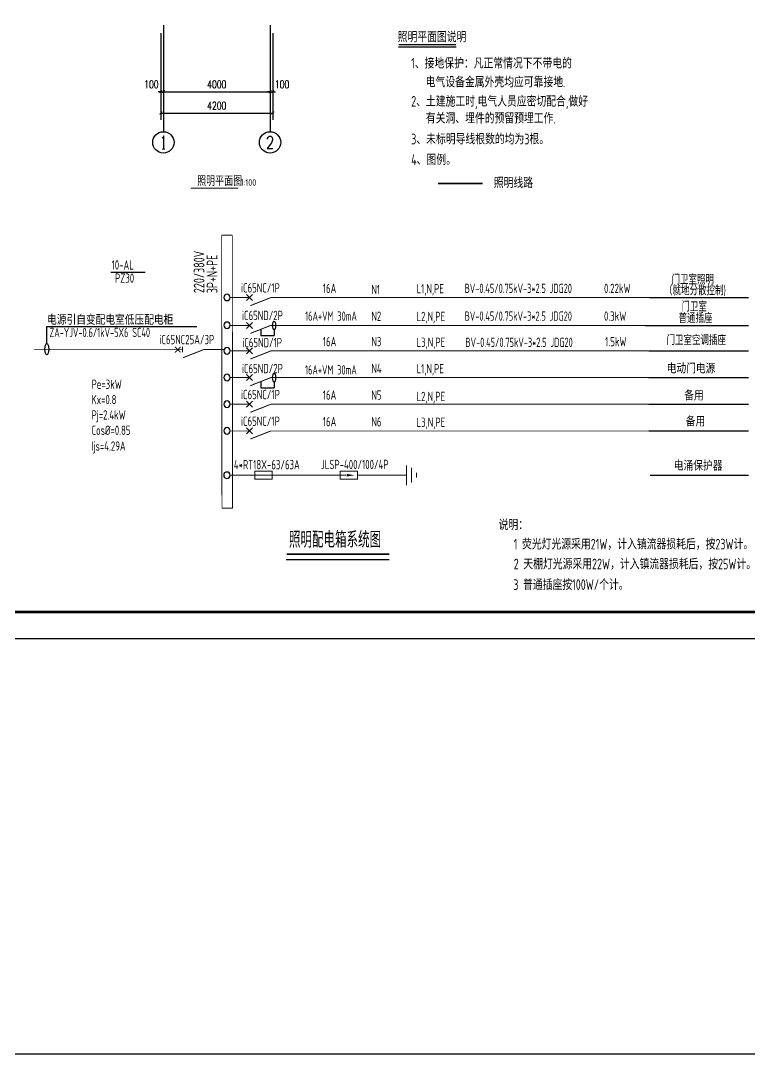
# Model space of a CAD drawing. Extents: x 5600590 to 5949977, y -428435 to -354779.
# Drawn here: x 5735107 to 5762424, y -428435 to -389676 of the extents above; entities that cross this region are included whole.
import ezdxf
from ezdxf.enums import TextEntityAlignment as Align

# ---------------------------------------------------------------- set-up
doc = ezdxf.new("R2010")
doc.units = 0
doc.header["$LTSCALE"] = 1000
doc.header["$MEASUREMENT"] = 0
doc.layers.get('0').update_dxf_attribs({"linetype": 'CONTINUOUS'})
doc.layers.get('Defpoints').update_dxf_attribs({"linetype": 'CONTINUOUS'})
for name, color, linetype in [('AXIS_TEXT', 7, 'CONTINUOUS'), ('DIM_SYMB', 3, 'CONTINUOUS'), ('ELEMENT', 3, 'CONTINUOUS'), ('PUB_TEXT', 7, 'CONTINUOUS'), ('PUB_TITLE', 4, 'CONTINUOUS'), ('SYST', 7, 'CONTINUOUS'), ('WIRE-照明', 1, 'CONTINUOUS'), ('WIRE-系统', 4, 'CONTINUOUS'), ('建筑', 8, 'CONTINUOUS'), ('建筑底图', 251, 'CONTINUOUS'), ('电气', 3, 'CONTINUOUS'), ('电气文字', 7, 'CONTINUOUS'), ('电气表格', 7, 'CONTINUOUS')]:
    doc.layers.add(name, color=color, linetype=linetype)
doc.styles.add('_TCH_AXIS', font='COMPLEX', dxfattribs={"bigfont": 'GBCBIG'})
doc.styles.add('_TCH_DIM_T3', font='SIMPLEX', dxfattribs={"width": 0.705882, "bigfont": 'GBCBIG'})
doc.styles.add('COMPLEX', font='COMPLEX')
doc.styles.add('SCEI', font='sceie.shx', dxfattribs={"width": 0.75, "bigfont": 'sceic.shx'})
doc.styles.add('sceic', font='sceie.shx', dxfattribs={"width": 0.8, "bigfont": 'sceic.shx'})
doc.styles.get("Standard").update_dxf_attribs({"font": 'GBENOR', "bigfont": 'GBCBIG'})
doc.dimstyles.new('_TCH_ARCH&&100', dxfattribs={"dimtxt": 297.5, "dimasz": 100, "dimexe": 250, "dimexo": 300, "dimgap": 126.25, "dimtad": 1, "dimdec": 0, "dimzin": 0, "dimdsep": 46, "dimtxsty": '_TCH_DIM_T3', "dimblk": 'ARCHTICK', "dimcen": 0.09, "dimclrt": 7, "dimazin": 2, "dimtfac": 1, "dimtdec": 0, "dimtix": 1, "dimtmove": 2, "dimatfit": 3, "dimfxl": 0, "dimtolj": 1, "dimtzin": 0, "dimarcsym": 0})

# ---------------------------------------------------------------- blocks, each defined once
blk = doc.blocks.new('_AXISO')
blk.add_circle((0, 0), 0.5)
at = {"layer": 'AXIS_TEXT', "style": 'COMPLEX', "width": 1.041667}
blk.add_attdef('A', text='', height=0.56, dxfattribs=at).set_placement((-0.25, -0.28), (0.25, -0.28), align=Align.FIT)
blk = doc.blocks.new('_ArchTick')
at = {"color": 0, "linetype": 'ByBlock', "const_width": 0.4}
blk.add_lwpolyline([(-0.5, -0.5), (0.5, 0.5)], dxfattribs=at)
blk = doc.blocks.new('*D47')
at = {"layer": 'Defpoints', "color": 0, "transparency": 16777216}
for p in [(5740358, -389839), (5744558, -389839), (5744558, -393139)]:
    blk.add_point(p, dxfattribs=at)
at = {"layer": '建筑底图', "color": 0, "lineweight": -2, "transparency": 16777216}
for p, q in [((5740358, -390139), (5740358, -393389)), ((5744558, -390139), (5744558, -393389)), ((5740358, -393139), (5744558, -393139))]:
    blk.add_line(p, q, dxfattribs=at)
at = {"layer": '建筑底图', "color": 0, "lineweight": -2, "transparency": 16777216, "xscale": 100, "yscale": 100, "zscale": 100, "rotation": 180}
blk.add_blockref('_ArchTick', (5740358, -393139), dxfattribs=at)
at = {"layer": '建筑底图', "color": 0, "lineweight": -2, "transparency": 16777216, "xscale": 100, "yscale": 100, "zscale": 100}
blk.add_blockref('_ArchTick', (5744558, -393139), dxfattribs=at)
at = {"layer": '建筑底图', "color": 7, "transparency": 16777216, "insert": (5742458, -392864), "char_height": 297.5, "attachment_point": 5, "style": '_TCH_DIM_T3'}
blk.add_mtext('\\A1;4200', dxfattribs=at)
blk = doc.blocks.new('*D48')
at = {"layer": 'Defpoints', "color": 0, "transparency": 16777216}
for p in [(5740358, -389839), (5740458, -389839), (5740458, -392339)]:
    blk.add_point(p, dxfattribs=at)
at = {"layer": '建筑底图', "color": 0, "lineweight": -2, "transparency": 16777216}
for p, q in [((5740358, -390139), (5740358, -392589)), ((5740458, -390139), (5740458, -392589)), ((5740358, -392339), (5740258, -392339)), ((5740358, -392339), (5740458, -392339)), ((5740458, -392339), (5740558, -392339))]:
    blk.add_line(p, q, dxfattribs=at)
at = {"layer": '建筑底图', "color": 0, "lineweight": -2, "transparency": 16777216, "xscale": 100, "yscale": 100, "zscale": 100}
blk.add_blockref('_ArchTick', (5740358, -392339), dxfattribs=at)
at = {"layer": '建筑底图', "color": 0, "lineweight": -2, "transparency": 16777216, "xscale": 100, "yscale": 100, "zscale": 100, "rotation": 180}
blk.add_blockref('_ArchTick', (5740458, -392339), dxfattribs=at)
at = {"layer": '建筑底图', "color": 7, "transparency": 16777216, "insert": (5740008, -392064), "char_height": 297.5, "attachment_point": 5, "style": '_TCH_DIM_T3'}
blk.add_mtext('\\A1;100', dxfattribs=at)
blk = doc.blocks.new('*D49')
at = {"layer": 'Defpoints', "color": 0, "transparency": 16777216}
for p in [(5740458, -389839), (5744458, -389839), (5744458, -392339)]:
    blk.add_point(p, dxfattribs=at)
at = {"layer": '建筑底图', "color": 0, "lineweight": -2, "transparency": 16777216}
for p, q in [((5740458, -390139), (5740458, -392589)), ((5744458, -390139), (5744458, -392589)), ((5740458, -392339), (5744458, -392339))]:
    blk.add_line(p, q, dxfattribs=at)
at = {"layer": '建筑底图', "color": 0, "lineweight": -2, "transparency": 16777216, "xscale": 100, "yscale": 100, "zscale": 100, "rotation": 180}
blk.add_blockref('_ArchTick', (5740458, -392339), dxfattribs=at)
at = {"layer": '建筑底图', "color": 0, "lineweight": -2, "transparency": 16777216, "xscale": 100, "yscale": 100, "zscale": 100}
blk.add_blockref('_ArchTick', (5744458, -392339), dxfattribs=at)
at = {"layer": '建筑底图', "color": 7, "transparency": 16777216, "insert": (5742458, -392064), "char_height": 297.5, "attachment_point": 5, "style": '_TCH_DIM_T3'}
blk.add_mtext('\\A1;4000', dxfattribs=at)
blk = doc.blocks.new('*D50')
at = {"layer": 'Defpoints', "color": 0, "transparency": 16777216}
for p in [(5744458, -389839), (5744558, -389839), (5744558, -392339)]:
    blk.add_point(p, dxfattribs=at)
at = {"layer": '建筑底图', "color": 0, "lineweight": -2, "transparency": 16777216}
for p, q in [((5744458, -390139), (5744458, -392589)), ((5744558, -390139), (5744558, -392589)), ((5744458, -392339), (5744358, -392339)), ((5744458, -392339), (5744558, -392339)), ((5744558, -392339), (5744658, -392339))]:
    blk.add_line(p, q, dxfattribs=at)
at = {"layer": '建筑底图', "color": 0, "lineweight": -2, "transparency": 16777216, "xscale": 100, "yscale": 100, "zscale": 100}
blk.add_blockref('_ArchTick', (5744458, -392339), dxfattribs=at)
at = {"layer": '建筑底图', "color": 0, "lineweight": -2, "transparency": 16777216, "xscale": 100, "yscale": 100, "zscale": 100, "rotation": 180}
blk.add_blockref('_ArchTick', (5744558, -392339), dxfattribs=at)
at = {"layer": '建筑底图', "color": 7, "transparency": 16777216, "insert": (5744908, -392064), "char_height": 297.5, "attachment_point": 5, "style": '_TCH_DIM_T3'}
blk.add_mtext('\\A1;100', dxfattribs=at)
blk = doc.blocks.new('$element$00000390')
at = {"const_width": 0.0233}
for points in [[(0, 0), (0, -0.375)], [(-0.25, -0.375), (0.25, -0.375)], [(-0.188, -0.5), (0.188, -0.5)], [(-0.062, -0.625), (0.062, -0.625)]]:
    blk.add_lwpolyline(points, dxfattribs=at)
at = {"flags": 9}
blk.add_attdef('S', (0, 0), '', height=0.00000667, dxfattribs=at)
blk = doc.blocks.new('$element$00000532')
at = {"const_width": 0.0233}
for points in [[(0, 0), (0, -0.283)], [(-0.1, -0.283), (0.1, -0.283), (0.1, -0.717), (-0.1, -0.717), (-0.1, -0.283)], [(0, -1), (0, -0.567)]]:
    blk.add_lwpolyline(points, dxfattribs=at)
for points in [[(-0.033, -0.55), (0.033, -0.55), (0, -0.35), (0.033, -0.55)], [(0.033, -0.55), (0, -0.35), (-0.033, -0.55), (0.033, -0.55)], [(0, -0.367), (-0.033, -0.567), (0.033, -0.567), (0, -0.367)]]:
    blk.add_solid(points)
at = {"flags": 9}
blk.add_attdef('S', (0, 0), '', height=0.00000667, dxfattribs=at)
blk = doc.blocks.new('$element$00000582')
at = {"const_width": 0.0233}
for points in [[(0, 0), (0, -1)], [(-0.1, -0.283), (0.1, -0.283), (0.1, -0.717), (-0.1, -0.717), (-0.1, -0.283)]]:
    blk.add_lwpolyline(points, dxfattribs=at)
at = {"flags": 9}
blk.add_attdef('S', (0, 0), '', height=0.00000667, dxfattribs=at)

msp = doc.modelspace()

# ---------------------------------------------------------------- linework, layer by layer
at = {"color": 1}
msp.add_lwpolyline([(5600589.8, -354779.1), (5949977.1, -354779.1), (5949977.1, -428434.6), (5600589.8, -428434.6)], close=True, dxfattribs=at)
at = {"layer": 'DIM_SYMB', "const_width": 35}
msp.add_lwpolyline([(5741485.3, -395956.4), (5743272, -395956.4)], dxfattribs=at)
at = {"layer": 'PUB_TITLE', "color": 4}
msp.add_lwpolyline([(5727572.9, -412847.7), (5786972.9, -412847.7), (5786972.9, -370847.7), (5727572.9, -370847.7)], close=True, dxfattribs=at)
at = {"layer": 'PUB_TITLE', "color": 4, "const_width": 100}
msp.add_lwpolyline([(5730072.9, -411847.7), (5785972.9, -411847.7), (5785972.9, -371847.7), (5730072.9, -371847.7)], close=True, dxfattribs=at)
at = {"layer": 'SYST', "color": 3, "linetype": 'Continuous'}
for p, q in [((5744108.2, -401250.5), (5744108.2, -401482.8)), ((5744108.2, -401482.8), (5744606.4, -401482.8)), ((5744606.4, -401266.2), (5744606.4, -401482.8)), ((5744108.2, -403209.4), (5744108.2, -403441.7)), ((5744108.2, -403441.7), (5744606.4, -403441.7)), ((5744108.2, -403441.7), (5744606.4, -403441.7)), ((5744606.4, -403225.1), (5744606.4, -403441.7))]:
    msp.add_line(p, q, dxfattribs=at)
for centre in [(5744606.4, -401101.9), (5744606.4, -403060.8)]:
    msp.add_ellipse(centre, major_axis=(0, -164.3), ratio=0.3257429, dxfattribs=at)
at = {"layer": 'WIRE-照明', "linetype": 'Continuous', "const_width": 60}
msp.add_lwpolyline([(5750752.9, -395783.1), (5752421.9, -395783.1)], dxfattribs=at)
at = {"layer": 'WIRE-系统', "const_width": 35}
for points in [[(5742957.3, -406719.7), (5743457.4, -406719.7)], [(5744957.4, -406719.7), (5746719.6, -406719.7)]]:
    msp.add_lwpolyline(points, dxfattribs=at)
at = {"layer": '建筑', "color": 3}
msp.add_line((5745064.6, -409878.4), (5748923.8, -409878.4), dxfattribs=at)
at = {"layer": '建筑', "color": 3, "const_width": 60}
msp.add_lwpolyline([(5745084.3, -409681.3), (5748923.8, -409681.3)], dxfattribs=at)
at = {"layer": '建筑底图'}
for p, q in [((5740457.7, -389839.4), (5740457.7, -393839.4)), ((5744457.7, -389839.4), (5744457.7, -393839.4))]:
    msp.add_line(p, q, dxfattribs=at)
at = {"layer": '电气', "color": 6, "linetype": 'Continuous'}
msp.add_line((5749273.2, -390655), (5751437.6, -390655), dxfattribs=at)
at = {"layer": '电气', "color": 6, "linetype": 'Continuous', "const_width": 48}
msp.add_lwpolyline([(5749273.2, -390579.1), (5751428.1, -390579.1)], dxfattribs=at)
at = {"layer": '电气'}
msp.add_ellipse((5736087.7, -401992.9), major_axis=(0, -214.4), ratio=0.3451036, dxfattribs=at)
at = {"layer": '电气文字'}
for p, q in [((5738487.9, -399109.5), (5739772.3, -399109.5)), ((5736087.7, -401143.9), (5741704.9, -401143.9)), ((5736087.7, -401778.6), (5736087.7, -401143.9))]:
    msp.add_line(p, q, dxfattribs=at)
at = {"layer": '电气表格', "color": 3}
for p, q in [((5743570.1, -400174), (5743796.4, -399947.7)), ((5743570.1, -399947.7), (5743796.4, -400174)), ((5743570.1, -401215.1), (5743796.4, -400988.8)), ((5743570.1, -400988.8), (5743796.4, -401215.1)), ((5743570.1, -402174), (5743796.4, -401947.7)), ((5743570.1, -401947.7), (5743796.4, -402174)), ((5743570.1, -403174), (5743796.4, -402947.7)), ((5743570.1, -402947.7), (5743796.4, -403174)), ((5743570.1, -404174), (5743796.4, -403947.7)), ((5743570.1, -403947.7), (5743796.4, -404174)), ((5743570.1, -405174), (5743796.4, -404947.7)), ((5743570.1, -404947.7), (5743796.4, -405174))]:
    msp.add_line(p, q, dxfattribs=at)
at = {"layer": '电气表格', "color": 2}
for p, q in [((5758680.9, -400060.8), (5762395, -400060.8)), ((5758514.8, -401101.9), (5762395, -401101.9)), ((5758653, -402060.8), (5762395, -402060.8)), ((5758653, -403060.8), (5762395, -403060.8)), ((5758653, -404060.8), (5762395, -404060.8)), ((5758653, -405060.8), (5762395, -405060.8)), ((5758706.5, -406717.5), (5762395, -406717.5))]:
    msp.add_line(p, q, dxfattribs=at)
at = {"layer": '电气表格', "color": 6, "const_width": 30}
for points in [[(5743042.5, -397720.7), (5742642.5, -397720.7)], [(5742651.3, -407955.9), (5742643.2, -397720.7)], [(5743043.2, -397737.1), (5743050.6, -407955.9)], [(5743051.3, -407955.9), (5742651.3, -407955.9)]]:
    msp.add_lwpolyline(points, dxfattribs=at)
at = {"layer": '电气表格', "color": 4, "const_width": 35}
for points in [[(5742963.2, -400060.8), (5743683.2, -400060.8)], [(5744483.2, -400060.8), (5758680.9, -400060.8)], [(5742963.2, -401101.9), (5743683.2, -401101.9)], [(5744483.2, -401101.9), (5758680.9, -401101.9)], [(5740800.4, -402011.9), (5735605, -402011.9)], [(5742267.6, -402010.1), (5742723.2, -402010.1)], [(5742963.2, -402060.8), (5743683.2, -402060.8)], [(5744483.2, -402060.8), (5758680.9, -402060.8)], [(5742963.2, -403060.8), (5743683.2, -403060.8)], [(5744483.2, -403060.8), (5758680.9, -403060.8)], [(5742963.2, -404060.8), (5743683.2, -404060.8)], [(5744483.2, -404060.8), (5758680.9, -404060.8)], [(5742963.2, -405060.8), (5743683.2, -405060.8)], [(5744483.2, -405060.8), (5758680.9, -405060.8)], [(5748156.4, -406719.7), (5749013.4, -406719.7)]]:
    msp.add_lwpolyline(points, dxfattribs=at)
at = {"layer": '电气表格', "color": 3, "const_width": 35}
for points in [[(5744483.2, -400060.8), (5743714.9, -400363.1)], [(5744483.2, -401101.9), (5743714.9, -401404.2)], [(5740888.6, -401904.5), (5741099.9, -402115.8)], [(5740892, -402115.8), (5741103.4, -401904.5)], [(5741177.4, -402115.8), (5741177.4, -401904.5)], [(5741177.4, -402011.9), (5740800.4, -402011.9)], [(5741966.1, -402010.1), (5741197.7, -402312.4)], [(5741966.1, -402010.1), (5742267.6, -402010.1)], [(5744483.2, -402060.8), (5743714.9, -402363.1)], [(5744483.2, -403060.8), (5743714.9, -403363.1)], [(5744483.2, -404060.8), (5743714.9, -404363.1)], [(5744483.2, -405060.8), (5743714.9, -405363.1)]]:
    msp.add_lwpolyline(points, dxfattribs=at)
at = {"layer": '电气表格', "color": 2}
for centre, start, end in [((5742843.2, -400054.3), 90, 270), ((5742843.2, -400054.3), 270, 90), ((5742843.2, -401095.4), 90, 270), ((5742843.2, -401095.4), 270, 90), ((5742844.4, -402056.1), 90, 270), ((5742843.2, -402056.1), 270, 90), ((5742844.4, -403056.1), 90, 270), ((5742843.2, -403056.1), 270, 90), ((5742844.4, -404056.1), 90, 270), ((5742843.2, -404056.1), 270, 90), ((5742844.4, -405056.1), 90, 270), ((5742843.2, -405056.1), 270, 90), ((5742839.1, -406719.7), 90, 270), ((5742837.9, -406719.7), 270, 90)]:
    msp.add_arc(centre, 120, start, end, dxfattribs=at)

# ---------------------------------------------------------------- block references
at = {"layer": 'ELEMENT', "xscale": 1500, "yscale": 1500, "zscale": 1500}
for name, p, rotation in [('$element$00000582', (5743457.4, -406719.7), 90), ('$element$00000532', (5748156.4, -406719.7), 270), ('$element$00000390', (5749013.4, -406719.7), 90)]:
    msp.add_blockref(name, p, dxfattribs=dict(at, rotation=rotation))
at = {"layer": '建筑底图'}
ref = msp.add_blockref('_AXISO', (5740457.7, -394239.4), dxfattribs=dict(at, xscale=800, yscale=800, zscale=800))
ref.add_attrib('A', '1', dxfattribs={"layer": 'AXIS_TEXT', "color": 0, "height": 514.7, "style": '_TCH_AXIS'}).set_placement((5740347.4, -394496.7), (5740568, -394496.7), align=Align.FIT)
ref = msp.add_blockref('_AXISO', (5744457.7, -394239.4), dxfattribs=dict(at, xscale=800, yscale=800, zscale=800))
ref.add_attrib('A', '2', dxfattribs={"layer": 'AXIS_TEXT', "color": 0, "height": 465.9, "style": '_TCH_AXIS'}).set_placement((5744302.4, -394472.4), (5744613, -394472.4), align=Align.FIT)

# ---------------------------------------------------------------- texts
at = {"style": 'SCEI', "width": 0.8}
for s, p in [('说明：', (5753025.1, -408778.6)), ('1 荧光灯光源采用21W，计入镇流器损耗后，按23W计。', (5753592.6, -409505.3)), ('2 天棚灯光源采用22W，计入镇流器损耗后，按25W计。', (5753592.6, -410249)), ('3 普通插座按100W/个计。', (5753577.1, -411021.9))]:
    msp.add_text(s, height=400, dxfattribs=at).set_placement(p)
at = {"layer": 'PUB_TEXT'}
for s, height, p in [('照明平面图', 337.59, (5741722.2, -395867.8)), ('1:100', 250, (5743347.2, -395867.8))]:
    msp.add_text(s, height=height, dxfattribs=at).set_placement(p)
msp.add_attdef('照明配电箱系统图', text='', height=600, dxfattribs=at).set_placement((5746892.3, -409137), align=Align.MIDDLE_CENTER)
at = {"layer": '电气', "color": 6, "linetype": 'Continuous', "style": 'SCEI', "width": 0.8}
for s, p in [('照明平面图说明', (5749241.9, -390484.3)), ('1、接地保护：凡正常情况下不带电的', (5749748.1, -391472)), ('电气设备金属外壳均应可靠接地.', (5750289.7, -392175.5)), ('2、土建施工时,电气人员应密切配合,做好', (5749748.1, -392900.3)), ('有关洞、埋件的预留预埋工作.', (5750295.6, -393533.3)), ('3、未标明导线根数的均为3根。', (5749748.1, -394314.5)), ('4、图例。', (5749748.1, -395087.7))]:
    msp.add_text(s, height=400, dxfattribs=at).set_placement(p)
at = {"layer": '电气', "color": 0, "style": 'sceic', "width": 0.8}
msp.add_text('照明线路', height=400, dxfattribs=at).set_placement((5752846.1, -395953.4))
at = {"layer": '电气文字', "style": 'SCEI', "width": 0.8}
for s, p in [('220/380V', (5741995.9, -399890.3)), ('3P+N+PE', (5742483.2, -399894.6))]:
    msp.add_text(s, height=400, rotation=90, dxfattribs=at).set_placement(p)
at = {"layer": '电气文字', "style": 'SCEI'}
for s, width, p in [('10-AL', 0.8, (5738516.5, -399010.5)), ('PZ30', 0.8, (5738644.4, -399504.1)), ('门卫室照明', 0.7, (5759506.3, -399566.3)), ('iC65NC/1P', 0.8, (5743364.9, -399869.5)), ('16A', 0.8, (5746434.5, -399888.3)), ('N1', 0.8, (5748256.3, -399932)), ('L1,N,PE', 0.8, (5749947.5, -399900.4)), ('BV-0.45/0.75kV-3*2.5 JDG20', 0.7, (5751752.3, -399888.3)), ('0.22kW', 0.8, (5756976.9, -399888.3)), ('（就地分散控制)', 0.7, (5759227.6, -399972.3)), ('门卫室', 0.7, (5759877.2, -400579.8)), ('电源引自变配电室低压配电柜', 0.8, (5736097.4, -401077.7)), ('iC65ND/2P', 0.8, (5743401.8, -400904)), ('16A+VM 30mA', 0.7, (5745772, -400929.2)), ('N2', 0.8, (5748256.3, -400932)), ('L2,N,PE', 0.8, (5749947.5, -400941.5)), ('BV-0.45/0.75kV-3*2.5 JDG20', 0.7, (5751752.3, -400929.4)), ('0.3kW', 0.8, (5756975.9, -400929.4)), ('普通插座', 0.7, (5759770.7, -401013.3)), ('ZA-YJV-0.6/1kV-5X6 SC40', 0.7, (5736187.4, -401543.1)), ('iC65NC25A/3P', 0.8, (5740305.5, -401807.5)), ('N3', 0.8, (5748256.3, -401884.4)), ('1.5kW', 0.8, (5757020, -401885.5)), ('门卫室空调插座', 0.7, (5759318.3, -401834.5)), ('iC65ND/1P', 0.8, (5743413, -401921.5)), ('16A', 0.8, (5746434.5, -401888.3)), ('L3,N,PE', 0.8, (5749947.5, -401907.3)), ('BV-0.45/0.75kV-3*2.5 JDG20', 0.7, (5751781.5, -401912.8)), ('iC65ND/2P', 0.8, (5743401.8, -402894.8)), ('16A+VM 30mA', 0.7, (5745766.8, -402944.2)), ('N4', 0.8, (5748256.3, -402890.9)), ('L1,N,PE', 0.8, (5749947.5, -402900.4)), ('电动门电源', 0.8, (5759329.7, -402899.8)), ('Pe=3kW', 0.8, (5737762.3, -403484)), ('Kx=0.8', 0.8, (5737762.3, -404058)), ('iC65NC/1P', 0.8, (5743364.9, -403869.5)), ('16A', 0.8, (5746434.5, -403888.3)), ('N5', 0.8, (5748256.3, -403890.9)), ('L2,N,PE', 0.8, (5749947.5, -403941.5)), ('备用', 0.8, (5759985.2, -403915.9)), ('Pj=2.4kW', 0.8, (5737762.3, -404634)), ('iC65NC/1P', 0.8, (5743364.9, -404869.5)), ('16A', 0.8, (5746434.5, -404888.3)), ('N6', 0.8, (5748256.3, -404890.9)), ('L3,N,PE', 0.8, (5749947.5, -404907.3)), ('备用', 0.8, (5760042.9, -404888.3)), ('Cos%%C=0.85', 0.8, (5737762.3, -405209.3)), ('Ijs=4.29A', 0.8, (5737762.3, -405801.5)), ('4*RT18X-63/63A', 0.8, (5743098.9, -406497.9)), ('JLSP-400/100/4P', 0.8, (5746364.5, -406492.2)), ('电涌保护器', 0.8, (5759594.4, -406544.9))]:
    msp.add_text(s, height=350, dxfattribs=dict(at, width=width)).set_placement(p)

# ---------------------------------------------------------------- dimensions: what is measured, and where the dimension line sits
at = {"layer": '建筑底图'}
for base, p1, p2, picture, middle in [((5740457.7, -392339.4), (5740357.7, -389839.4), (5740457.7, -389839.4), '*D48', (5740007.7, -392064.4)), ((5744557.7, -392339.4), (5744457.7, -389839.4), (5744557.7, -389839.4), '*D50', (5744907.7, -392064.4))]:
    dim = msp.add_linear_dim(base=base, p1=p1, p2=p2, angle=0, dimstyle='_TCH_ARCH&&100', dxfattribs=at)
    dim.commit()
    dim.dimension.update_dxf_attribs({"geometry": picture, "text_midpoint": middle, "dimtype": 129})
for p1, p2, distance, picture, middle in [((5740357.7, -389839.4), (5744557.7, -389839.4), -3300, '*D47', (5742457.7, -392864.4)), ((5740457.7, -389839.4), (5744457.7, -389839.4), -2500, '*D49', (5742457.7, -392064.4))]:
    dim = msp.add_aligned_dim(p1=p1, p2=p2, distance=distance, dimstyle='_TCH_ARCH&&100', dxfattribs=at)
    dim.commit()
    dim.dimension.update_dxf_attribs({"geometry": picture, "text_midpoint": middle})

doc.saveas('drawing.dxf')
